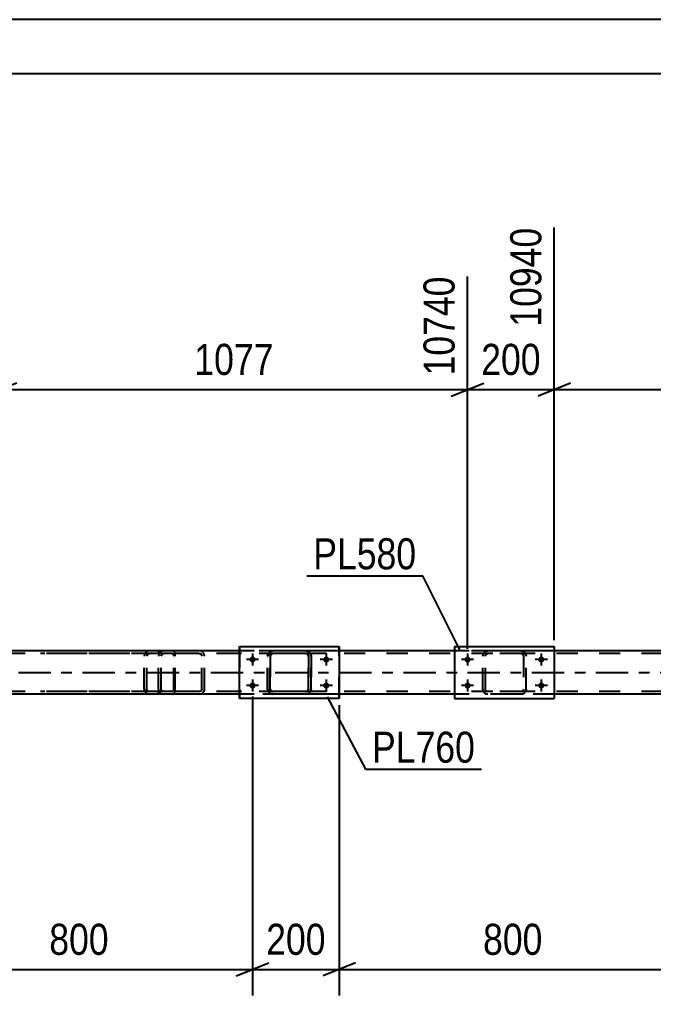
# Model space of a CAD drawing. Header units: millimetres. Extents: x -49 to 792, y -420 to 174.
# Drawn here: x 403.6 to 462, y 83.7 to 173.7 of the extents above; entities that cross this region are included whole.
import ezdxf

# ---------------------------------------------------------------- set-up
doc = ezdxf.new("R2010")
doc.units = ezdxf.units.MM
doc.linetypes.add('DXK_LINE_DOT2', pattern=[3.9198, 1.9599, -1.9599])
doc.linetypes.add('DXK_LINE_DOT3', pattern=[5.9187, 2.979, -0.9799, 0.9799, -0.9799])
doc.styles.add('Arial Narrow', font='ARIALN.TTF', dxfattribs={"height": 0.2})

# ---------------------------------------------------------------- blocks, each defined once
blk = doc.blocks.new('Unknown-122570535-1133')
at = {"color": 5, "linetype": 'Continuous'}
for p, q in [((791.913, 173.749), (-49.087, 173.749)), ((786.913, 168.749), (-44.087, 168.749))]:
    blk.add_line(p, q, dxfattribs=at)
blk = doc.blocks.new('Part-122570535-3988 - 3943')
at = {"color": 2, "linetype": 'Continuous'}
for p, q in [((443.693, 115.918), (443.693, 111.118)), ((443.693, 115.918), (452.893, 115.918)), ((452.893, 115.918), (452.893, 111.118)), ((443.693, 111.118), (452.893, 111.118))]:
    blk.add_line(p, q, dxfattribs=at)
blk = doc.blocks.new('Part-122570535-3989 - 3943')
at = {"color": 7, "linetype": 'DXK_LINE_DOT2'}
for p, q in [((446.589, 115.482), (446.773, 115.518)), ((446.773, 115.518), (446.589, 115.482)), ((446.603, 115.208), (446.681, 115.26)), ((446.681, 115.26), (446.773, 115.278)), ((449.813, 115.518), (446.773, 115.518)), ((449.813, 115.278), (446.773, 115.278)), ((449.813, 115.518), (449.996, 115.482)), ((449.996, 115.482), (449.813, 115.518)), ((449.813, 115.278), (449.905, 115.26)), ((449.905, 115.26), (449.982, 115.208)), ((446.293, 115.038), (446.329, 115.222)), ((446.329, 115.222), (446.293, 115.038)), ((446.293, 111.998), (446.293, 115.038)), ((446.533, 115.038), (446.551, 115.13)), ((446.533, 111.998), (446.533, 115.038)), ((446.551, 115.13), (446.603, 115.208)), ((449.982, 115.208), (450.034, 115.13)), ((450.034, 115.13), (450.053, 115.038)), ((450.053, 115.038), (450.053, 111.998)), ((450.256, 115.222), (450.293, 115.038)), ((450.293, 115.038), (450.256, 115.222)), ((450.293, 111.998), (450.293, 115.038)), ((446.329, 111.814), (446.293, 111.998)), ((446.293, 111.998), (446.329, 111.814)), ((446.551, 111.906), (446.533, 111.998)), ((446.603, 111.828), (446.551, 111.906)), ((446.681, 111.776), (446.603, 111.828)), ((446.773, 111.758), (446.681, 111.776)), ((449.813, 111.758), (446.773, 111.758)), ((449.905, 111.776), (449.813, 111.758)), ((449.982, 111.828), (449.905, 111.776)), ((450.034, 111.906), (449.982, 111.828)), ((450.053, 111.998), (450.034, 111.906)), ((450.293, 111.998), (450.256, 111.814)), ((450.256, 111.814), (450.293, 111.998)), ((446.773, 111.518), (446.589, 111.555)), ((446.589, 111.555), (446.773, 111.518)), ((449.813, 111.518), (446.773, 111.518)), ((449.996, 111.555), (449.813, 111.518)), ((449.813, 111.518), (449.996, 111.555))]:
    blk.add_line(p, q, dxfattribs=at)
at = {"color": 7, "linetype": 'DXK_LINE_DOT3'}
blk.add_line((448.293, 113.518), (448.293, 113.518), dxfattribs=at)
at = {"color": 7, "linetype": 'DXK_LINE_DOT2'}
for centre, start, end in [((446.773, 115.038), 112.5, 157.5), ((446.773, 115.038), 112.5, 157.5), ((449.813, 115.038), 22.5, 67.5), ((449.813, 115.038), 22.5, 67.5), ((446.773, 111.998), 202.5, 247.5), ((446.773, 111.998), 202.5, 247.5), ((449.813, 111.998), 292.5, 337.5), ((449.813, 111.998), 292.5, 337.5)]:
    blk.add_arc(centre, 0.48, start, end, dxfattribs=at)
blk = doc.blocks.new('Part-122570535-4266 - 3943')
at = {"color": 7, "linetype": 'DXK_LINE_DOT2'}
for p, q in [((426.753, 115.482), (426.937, 115.519)), ((426.753, 115.482), (426.758, 115.482)), ((426.942, 115.519), (426.758, 115.482)), ((426.845, 115.26), (426.767, 115.208)), ((426.772, 115.208), (426.85, 115.26)), ((426.937, 115.279), (426.845, 115.26)), ((426.85, 115.26), (426.942, 115.279)), ((429.982, 115.519), (426.937, 115.519)), ((429.982, 115.279), (426.937, 115.279)), ((429.977, 115.519), (430.161, 115.482)), ((430.069, 115.26), (429.977, 115.279)), ((430.165, 115.482), (429.982, 115.519)), ((429.982, 115.279), (430.073, 115.26)), ((430.069, 115.26), (430.073, 115.26)), ((430.147, 115.208), (430.069, 115.26)), ((430.073, 115.26), (430.151, 115.208)), ((426.457, 115.039), (426.494, 115.222)), ((426.457, 115.039), (426.462, 115.039)), ((426.457, 111.999), (426.457, 115.039)), ((426.498, 115.222), (426.462, 115.039)), ((426.462, 111.999), (426.462, 115.039)), ((426.715, 115.13), (426.697, 115.039)), ((426.702, 115.039), (426.697, 115.039)), ((426.697, 115.039), (426.697, 111.999)), ((426.702, 115.039), (426.72, 115.13)), ((426.702, 111.999), (426.702, 115.039)), ((426.767, 115.208), (426.715, 115.13)), ((426.72, 115.13), (426.772, 115.208)), ((430.199, 115.13), (430.147, 115.208)), ((430.151, 115.208), (430.203, 115.13)), ((430.217, 115.039), (430.199, 115.13)), ((430.203, 115.13), (430.222, 115.039)), ((430.222, 115.039), (430.217, 115.039)), ((430.217, 115.039), (430.217, 111.999)), ((430.222, 111.999), (430.222, 115.039)), ((430.42, 115.222), (430.457, 115.039)), ((430.462, 115.039), (430.425, 115.222)), ((430.462, 115.039), (430.457, 115.039)), ((430.457, 115.039), (430.457, 111.999)), ((430.462, 111.999), (430.462, 115.039)), ((426.462, 111.999), (426.457, 111.999)), ((426.494, 111.815), (426.457, 111.999)), ((426.462, 111.999), (426.498, 111.815)), ((426.697, 111.999), (426.702, 111.999)), ((426.697, 111.999), (426.715, 111.907)), ((426.72, 111.907), (426.702, 111.999)), ((426.715, 111.907), (426.767, 111.829)), ((426.772, 111.829), (426.72, 111.907)), ((426.767, 111.829), (426.845, 111.777)), ((426.85, 111.777), (426.772, 111.829)), ((426.845, 111.777), (426.937, 111.759)), ((426.942, 111.759), (426.85, 111.777)), ((429.982, 111.759), (426.937, 111.759)), ((429.977, 111.759), (430.069, 111.777)), ((430.073, 111.777), (429.982, 111.759)), ((430.069, 111.777), (430.147, 111.829)), ((430.069, 111.777), (430.073, 111.777)), ((430.151, 111.829), (430.073, 111.777)), ((430.147, 111.829), (430.199, 111.907)), ((430.203, 111.907), (430.151, 111.829)), ((430.199, 111.907), (430.217, 111.999)), ((430.222, 111.999), (430.203, 111.907)), ((430.217, 111.999), (430.222, 111.999)), ((430.457, 111.999), (430.42, 111.815)), ((430.425, 111.815), (430.462, 111.999)), ((430.457, 111.999), (430.462, 111.999)), ((426.753, 111.555), (426.758, 111.555)), ((426.937, 111.519), (426.753, 111.555)), ((426.758, 111.555), (426.942, 111.519)), ((429.982, 111.519), (426.937, 111.519)), ((430.161, 111.555), (429.977, 111.519)), ((429.982, 111.519), (430.165, 111.555))]:
    blk.add_line(p, q, dxfattribs=at)
for centre, start, end in [((426.937, 115.039), 112.5, 157.5), ((426.942, 115.039), 112.5, 157.5), ((429.977, 115.039), 22.5, 67.5), ((429.982, 115.039), 22.5, 67.5), ((426.937, 111.999), 202.5, 247.5), ((426.942, 111.999), 202.5, 247.5), ((429.977, 111.999), 292.5, 337.5), ((429.982, 111.999), 292.5, 337.5)]:
    blk.add_arc(centre, 0.48, start, end, dxfattribs=at)
blk = doc.blocks.new('Bolt-122570535-4043 - 3943')
at = {"linetype": 'Continuous'}
for points in [[(424.782, 114.719), (424.788, 114.777), (424.806, 114.832), (424.835, 114.883), (424.874, 114.927), (424.922, 114.961), (424.975, 114.985), (425.033, 114.997), (425.091, 114.997), (425.148, 114.985), (425.202, 114.961), (425.249, 114.927), (425.288, 114.883), (425.318, 114.832), (425.336, 114.777), (425.342, 114.719), (425.336, 114.66), (425.318, 114.605), (425.288, 114.554), (425.249, 114.51), (425.202, 114.476), (425.148, 114.452), (425.091, 114.44), (425.033, 114.44), (424.975, 114.452), (424.922, 114.476), (424.874, 114.51), (424.835, 114.554), (424.806, 114.605), (424.788, 114.66)], [(431.582, 114.719), (431.588, 114.777), (431.606, 114.832), (431.635, 114.883), (431.674, 114.927), (431.722, 114.961), (431.775, 114.985), (431.833, 114.997), (431.891, 114.997), (431.948, 114.985), (432.002, 114.961), (432.049, 114.927), (432.088, 114.883), (432.118, 114.832), (432.136, 114.777), (432.142, 114.719), (432.136, 114.66), (432.118, 114.605), (432.088, 114.554), (432.049, 114.51), (432.002, 114.476), (431.948, 114.452), (431.891, 114.44), (431.833, 114.44), (431.775, 114.452), (431.722, 114.476), (431.674, 114.51), (431.635, 114.554), (431.606, 114.605), (431.588, 114.66)], [(424.782, 112.319), (424.788, 112.377), (424.806, 112.432), (424.835, 112.483), (424.874, 112.527), (424.922, 112.561), (424.975, 112.585), (425.033, 112.597), (425.091, 112.597), (425.148, 112.585), (425.202, 112.561), (425.249, 112.527), (425.288, 112.483), (425.318, 112.432), (425.336, 112.377), (425.342, 112.319), (425.336, 112.26), (425.318, 112.205), (425.288, 112.154), (425.249, 112.11), (425.202, 112.076), (425.148, 112.052), (425.091, 112.04), (425.033, 112.04), (424.975, 112.052), (424.922, 112.076), (424.874, 112.11), (424.835, 112.154), (424.806, 112.205), (424.788, 112.26)], [(431.582, 112.319), (431.588, 112.377), (431.606, 112.432), (431.635, 112.483), (431.674, 112.527), (431.722, 112.561), (431.775, 112.585), (431.833, 112.597), (431.891, 112.597), (431.948, 112.585), (432.002, 112.561), (432.049, 112.527), (432.088, 112.483), (432.118, 112.432), (432.136, 112.377), (432.142, 112.319), (432.136, 112.26), (432.118, 112.205), (432.088, 112.154), (432.049, 112.11), (432.002, 112.076), (431.948, 112.052), (431.891, 112.04), (431.833, 112.04), (431.775, 112.052), (431.722, 112.076), (431.674, 112.11), (431.635, 112.154), (431.606, 112.205), (431.588, 112.26)]]:
    blk.add_hatch(color=1, dxfattribs=at).paths.add_polyline_path(points)
at = {"color": 1, "linetype": 'Continuous'}
for p, q in [((425.062, 115.279), (425.062, 114.159)), ((431.862, 115.279), (431.862, 114.159)), ((425.622, 114.719), (424.502, 114.719)), ((432.422, 114.719), (431.302, 114.719)), ((425.062, 112.879), (425.062, 111.759)), ((431.862, 112.879), (431.862, 111.759)), ((425.622, 112.319), (424.502, 112.319)), ((432.422, 112.319), (431.302, 112.319))]:
    blk.add_line(p, q, dxfattribs=at)
blk = doc.blocks.new('Bolt-122570535-4044 - 3943')
at = {"linetype": 'Continuous'}
for points in [[(444.893, 114.438, -1), (444.893, 114.998, -1)], [(451.693, 114.438, -1), (451.693, 114.998, -1)], [(444.893, 112.038, -1), (444.893, 112.598, -1)], [(451.693, 112.038, -1), (451.693, 112.598, -1)]]:
    blk.add_hatch(color=1, dxfattribs=at).paths.add_polyline_path(points)
at = {"color": 1, "linetype": 'Continuous'}
for p, q in [((444.893, 115.278), (444.893, 114.158)), ((451.693, 115.278), (451.693, 114.158)), ((445.453, 114.718), (444.333, 114.718)), ((452.253, 114.718), (451.133, 114.718)), ((444.893, 112.878), (444.893, 111.758)), ((451.693, 112.878), (451.693, 111.758)), ((445.453, 112.318), (444.333, 112.318)), ((452.253, 112.318), (451.133, 112.318))]:
    blk.add_line(p, q, dxfattribs=at)
blk = doc.blocks.new('Part-122570535-4267 - 3943')
at = {"color": 2, "linetype": 'Continuous'}
for p, q in [((423.862, 111.119), (423.862, 115.919)), ((423.862, 115.919), (423.862, 115.919)), ((423.862, 115.919), (433.062, 115.919)), ((433.062, 115.919), (433.062, 111.119)), ((423.862, 111.119), (423.862, 111.119)), ((433.062, 111.119), (423.862, 111.119))]:
    blk.add_line(p, q, dxfattribs=at)
at = {"color": 7, "linetype": 'DXK_LINE_DOT2'}
for p, q in [((423.862, 115.919), (423.862, 111.119)), ((423.862, 115.919), (423.862, 115.919)), ((433.062, 111.119), (433.062, 115.919)), ((423.862, 111.119), (423.862, 111.119))]:
    blk.add_line(p, q, dxfattribs=at)
blk = doc.blocks.new('Part-122570535-4182 - 3943')
at = {"color": 7, "linetype": 'DXK_LINE_DOT2'}
for p, q in [((417.661, 115.519), (405.505, 115.519)), ((417.661, 115.279), (405.505, 115.279)), ((415.57, 115.519), (415.378, 115.482)), ((415.392, 115.208), (415.474, 115.26)), ((415.474, 115.26), (415.57, 115.279)), ((416.385, 115.519), (416.385, 115.279)), ((417.765, 115.482), (417.661, 115.519)), ((417.661, 115.279), (417.713, 115.26)), ((417.713, 115.26), (417.757, 115.208)), ((417.853, 115.378), (417.765, 115.482)), ((417.912, 115.222), (417.853, 115.378)), ((415.103, 115.208), (415.067, 115.039)), ((415.067, 111.999), (415.067, 115.039)), ((415.106, 115.222), (415.103, 115.208)), ((415.319, 115.039), (415.338, 115.13)), ((415.319, 111.999), (415.319, 115.039)), ((415.338, 115.13), (415.392, 115.208)), ((417.757, 115.208), (417.787, 115.13)), ((417.787, 115.13), (417.797, 115.039)), ((417.797, 111.999), (417.797, 115.039)), ((417.932, 115.039), (417.912, 115.222)), ((417.932, 111.999), (417.932, 115.039)), ((417.661, 111.759), (405.505, 111.759)), ((415.067, 111.999), (415.086, 111.907)), ((415.086, 111.907), (415.106, 111.815)), ((415.338, 111.907), (415.319, 111.999)), ((415.392, 111.829), (415.338, 111.907)), ((415.474, 111.777), (415.392, 111.829)), ((415.57, 111.759), (415.474, 111.777)), ((416.385, 111.519), (416.385, 111.759)), ((417.713, 111.777), (417.661, 111.759)), ((417.757, 111.829), (417.713, 111.777)), ((417.787, 111.907), (417.757, 111.829)), ((417.765, 111.555), (417.853, 111.659)), ((417.797, 111.999), (417.787, 111.907)), ((417.853, 111.659), (417.912, 111.815)), ((417.912, 111.815), (417.932, 111.999)), ((417.661, 111.519), (405.505, 111.519)), ((415.378, 111.555), (415.57, 111.519)), ((417.661, 111.519), (417.765, 111.555))]:
    blk.add_line(p, q, dxfattribs=at)
for centre, start, end in [((415.556, 115.023), 111.1941, 156.15059), ((415.556, 112.014), 203.84941, 248.8059)]:
    blk.add_arc(centre, 0.492, start, end, dxfattribs=at)
blk = doc.blocks.new('Part-122570535-4204 - 3943')
at = {"color": 7, "linetype": 'DXK_LINE_DOT2'}
for p, q in [((416.896, 115.519), (416.701, 115.482)), ((416.715, 115.208), (416.798, 115.26)), ((416.798, 115.26), (416.896, 115.279)), ((431.884, 115.519), (416.896, 115.519)), ((431.884, 115.279), (416.896, 115.279)), ((420.327, 115.482), (420.131, 115.519)), ((420.131, 115.279), (420.229, 115.26)), ((420.229, 115.26), (420.312, 115.208)), ((416.421, 115.208), (416.385, 115.039)), ((416.385, 111.999), (416.385, 115.039)), ((416.424, 115.222), (416.421, 115.208)), ((416.641, 115.039), (416.66, 115.13)), ((416.641, 111.999), (416.641, 115.039)), ((416.66, 115.13), (416.715, 115.208)), ((420.312, 115.208), (420.367, 115.13)), ((420.367, 115.13), (420.387, 115.039)), ((420.387, 111.999), (420.387, 115.039)), ((420.606, 115.208), (420.603, 115.222)), ((420.642, 115.039), (420.606, 115.208)), ((420.642, 111.999), (420.642, 115.039)), ((416.385, 111.999), (416.405, 111.907)), ((416.405, 111.907), (416.424, 111.815)), ((416.66, 111.907), (416.641, 111.999)), ((416.715, 111.829), (416.66, 111.907)), ((416.798, 111.777), (416.715, 111.829)), ((416.896, 111.759), (416.798, 111.777)), ((431.884, 111.759), (416.896, 111.759)), ((420.229, 111.777), (420.131, 111.759)), ((420.312, 111.829), (420.229, 111.777)), ((420.367, 111.907), (420.312, 111.829)), ((420.387, 111.999), (420.367, 111.907)), ((420.603, 111.815), (420.622, 111.907)), ((420.622, 111.907), (420.642, 111.999)), ((416.701, 111.555), (416.896, 111.519)), ((431.884, 111.519), (416.896, 111.519)), ((420.131, 111.519), (420.327, 111.555))]:
    blk.add_line(p, q, dxfattribs=at)
for centre, start, end in [((416.876, 115.018), 110.75831, 155.68004), ((420.151, 115.018), 24.31996, 69.24168), ((416.876, 112.019), 204.31996, 249.24168), ((420.151, 112.019), 290.75831, 335.68004)]:
    blk.add_arc(centre, 0.496, start, end, dxfattribs=at)
blk = doc.blocks.new('Part-122570535-4210 - 3943')
at = {"color": 7, "linetype": 'DXK_LINE_DOT2'}
for p, q in [((709.845, 115.519), (54.264, 115.519)), ((709.845, 115.279), (54.264, 115.279)), ((433.062, 115.519), (423.862, 115.519)), ((452.893, 115.519), (443.693, 115.519)), ((709.845, 111.759), (54.264, 111.759)), ((433.062, 111.519), (423.862, 111.519)), ((452.893, 111.519), (443.693, 111.519))]:
    blk.add_line(p, q, dxfattribs=at)
at = {"color": 2, "linetype": 'Continuous'}
for p, q in [((423.862, 115.519), (401.812, 115.519)), ((443.693, 115.519), (433.062, 115.519)), ((463.862, 115.519), (452.893, 115.519)), ((423.862, 111.519), (401.812, 111.519)), ((443.693, 111.519), (433.062, 111.519)), ((463.862, 111.519), (452.893, 111.519))]:
    blk.add_line(p, q, dxfattribs=at)
at = {"color": 7, "linetype": 'DXK_LINE_DOT3'}
blk.add_line((54.264, 113.519), (709.845, 113.519), dxfattribs=at)
blk = doc.blocks.new('StraightDimension-122570535-33757 - 3943')
at = {"color": 7, "linetype": 'Continuous'}
for p, q in [((425.061, 111.319), (425.061, 83.731)), ((393.056, 110.118), (393.056, 83.731)), ((394.556, 86.731), (391.556, 85.531)), ((423.561, 85.531), (426.561, 86.731)), ((393.056, 86.131), (425.061, 86.131))]:
    blk.add_line(p, q, dxfattribs=at)
at = {"color": 0}
blk.add_wipeout([(412.401, 86.881), (412.401, 91.081), (405.717, 91.081), (405.717, 86.881)], dxfattribs=at)
at = {"color": 3, "style": 'Arial Narrow'}
blk.add_text('800', height=2.8633, dxfattribs=at).set_placement((406.317, 87.481))
blk = doc.blocks.new('StraightDimension-122570535-33756 - 3943')
at = {"color": 7, "linetype": 'Continuous'}
for p, q in [((425.061, 111.319), (425.061, 83.731)), ((433.062, 110.519), (433.062, 83.731)), ((423.561, 85.531), (426.561, 86.731)), ((434.562, 86.731), (431.562, 85.531)), ((425.061, 86.131), (433.062, 86.131))]:
    blk.add_line(p, q, dxfattribs=at)
at = {"color": 0}
blk.add_wipeout([(432.404, 86.881), (432.404, 91.081), (425.719, 91.081), (425.719, 86.881)], dxfattribs=at)
at = {"color": 3, "style": 'Arial Narrow'}
blk.add_text('200', height=2.8633, dxfattribs=at).set_placement((426.319, 87.481))
blk = doc.blocks.new('StraightDimension-122570535-27008 - 3943')
at = {"color": 7, "linetype": 'Continuous'}
for p, q in [((452.893, 116.519), (452.893, 154.559)), ((495.973, 115.718), (495.973, 150.059)), ((454.393, 140.219), (451.393, 139.019)), ((452.893, 139.619), (495.973, 139.619)), ((494.473, 139.019), (497.473, 140.219))]:
    blk.add_line(p, q, dxfattribs=at)
at = {"color": 0}
blk.add_wipeout([(478.689, 140.369), (478.689, 144.569), (470.177, 144.569), (470.177, 140.369)], dxfattribs=at)
at = {"color": 3, "style": 'Arial Narrow'}
blk.add_text('1077', height=2.8633, dxfattribs=at).set_placement((470.777, 140.969))
at = {"color": 0, "linetype": 'Continuous'}
blk.add_wipeout([(495.373, 150.659), (491.173, 150.659), (491.173, 140.319), (495.373, 140.319)], dxfattribs=at)
at = {"color": 3, "linetype": 'Continuous', "style": 'Arial Narrow'}
blk.add_text('12017', height=2.8633, rotation=90.00021, dxfattribs=at).set_placement((494.773, 140.919))
blk = doc.blocks.new('StraightDimension-122570535-27009 - 3943')
at = {"color": 7, "linetype": 'Continuous'}
for p, q in [((452.893, 116.519), (452.893, 154.559)), ((444.893, 115.718), (444.893, 150.059)), ((443.393, 139.019), (446.393, 140.219)), ((444.893, 139.619), (452.893, 139.619)), ((454.393, 140.219), (451.393, 139.019))]:
    blk.add_line(p, q, dxfattribs=at)
at = {"color": 0}
blk.add_wipeout([(452.235, 140.369), (452.235, 144.569), (445.551, 144.569), (445.551, 140.369)], dxfattribs=at)
at = {"color": 3, "style": 'Arial Narrow'}
blk.add_text('200', height=2.8633, dxfattribs=at).set_placement((446.151, 140.969))
at = {"color": 0, "linetype": 'Continuous'}
blk.add_wipeout([(452.293, 155.159), (448.093, 155.159), (448.093, 144.819), (452.293, 144.819)], dxfattribs=at)
at = {"color": 3, "linetype": 'Continuous', "style": 'Arial Narrow'}
blk.add_text('10940', height=2.8633, rotation=90.00021, dxfattribs=at).set_placement((451.693, 145.419))
blk = doc.blocks.new('StraightDimension-122570535-27010 - 3943')
at = {"color": 7, "linetype": 'Continuous'}
for p, q in [((401.812, 116.519), (401.812, 152.731)), ((444.893, 115.718), (444.893, 150.059)), ((403.312, 140.219), (400.312, 139.019)), ((401.812, 139.619), (444.893, 139.619)), ((443.393, 139.019), (446.393, 140.219))]:
    blk.add_line(p, q, dxfattribs=at)
at = {"color": 0}
blk.add_wipeout([(427.609, 140.369), (427.609, 144.569), (419.096, 144.569), (419.096, 140.369)], dxfattribs=at)
at = {"color": 3, "style": 'Arial Narrow'}
blk.add_text('1077', height=2.8633, dxfattribs=at).set_placement((419.696, 140.969))
at = {"color": 0, "linetype": 'Continuous'}
blk.add_wipeout([(444.293, 150.659), (440.093, 150.659), (440.093, 140.319), (444.293, 140.319)], dxfattribs=at)
at = {"color": 3, "linetype": 'Continuous', "style": 'Arial Narrow'}
blk.add_text('10740', height=2.8633, rotation=90.00021, dxfattribs=at).set_placement((443.693, 140.919))
blk = doc.blocks.new('StraightDimension-122570535-33755 - 3943')
at = {"color": 7, "linetype": 'Continuous'}
for p, q in [((465.062, 111.319), (465.062, 83.731)), ((433.062, 110.519), (433.062, 83.731)), ((434.562, 86.731), (431.562, 85.531)), ((463.562, 85.531), (466.562, 86.731)), ((433.062, 86.131), (465.062, 86.131))]:
    blk.add_line(p, q, dxfattribs=at)
at = {"color": 0}
blk.add_wipeout([(452.404, 86.881), (452.404, 91.081), (445.72, 91.081), (445.72, 86.881)], dxfattribs=at)
at = {"color": 3, "style": 'Arial Narrow'}
blk.add_text('800', height=2.8633, dxfattribs=at).set_placement((446.32, 87.481))
blk = doc.blocks.new('Mark-122570535-3984 - 3943')
at = {"color": 30, "linetype": 'Continuous'}
for p in [(430.062, 122.439), (444.171, 115.615)]:
    blk.add_line(p, (440.766, 122.439), dxfattribs=at)
at = {"color": 0}
blk.add_wipeout([(440.166, 123.039), (440.166, 126.039), (430.662, 126.039), (430.662, 123.039)], dxfattribs=at)
blk.add_wipeout([(440.166, 123.039), (440.166, 126.039), (430.662, 126.039), (430.662, 123.039)], dxfattribs=at)
at = {"color": 3, "style": 'Arial Narrow'}
blk.add_text('PL580', height=2.8633, dxfattribs=at).set_placement((430.662, 123.039))
blk = doc.blocks.new('Mark-122570535-20431 - 3943')
at = {"color": 30, "linetype": 'Continuous'}
for p, q in [((431.952, 111.29), (435.482, 104.601)), ((435.482, 104.601), (446.186, 104.601))]:
    blk.add_line(p, q, dxfattribs=at)
at = {"color": 0}
blk.add_wipeout([(445.586, 105.201), (445.586, 108.201), (436.082, 108.201), (436.082, 105.201)], dxfattribs=at)
blk.add_wipeout([(445.586, 105.201), (445.586, 108.201), (436.082, 108.201), (436.082, 105.201)], dxfattribs=at)
at = {"color": 3, "style": 'Arial Narrow'}
blk.add_text('PL760', height=2.8633, dxfattribs=at).set_placement((436.082, 105.201))

msp = doc.modelspace()

# ---------------------------------------------------------------- block references
for name in ['Unknown-122570535-1133', 'Part-122570535-4210 - 3943', 'Part-122570535-4182 - 3943', 'Part-122570535-4204 - 3943', 'Part-122570535-4267 - 3943', 'Bolt-122570535-4043 - 3943', 'Part-122570535-4266 - 3943', 'Part-122570535-3988 - 3943', 'Bolt-122570535-4044 - 3943', 'Part-122570535-3989 - 3943']:
    msp.add_blockref(name, (0, 0))

# ---------------------------------------------------------------- next in the draw order: block references
for name in ['StraightDimension-122570535-27008 - 3943', 'StraightDimension-122570535-33757 - 3943']:
    msp.add_blockref(name, (0, 0))

# ---------------------------------------------------------------- next in the draw order: block references
for name in ['StraightDimension-122570535-27009 - 3943', 'StraightDimension-122570535-33756 - 3943']:
    msp.add_blockref(name, (0, 0))

# ---------------------------------------------------------------- next in the draw order: block references
for name in ['StraightDimension-122570535-27010 - 3943', 'StraightDimension-122570535-33755 - 3943']:
    msp.add_blockref(name, (0, 0))

# ---------------------------------------------------------------- next in the draw order: block references
for name in ['Mark-122570535-3984 - 3943', 'Mark-122570535-20431 - 3943']:
    msp.add_blockref(name, (0, 0))

doc.saveas('drawing.dxf')
